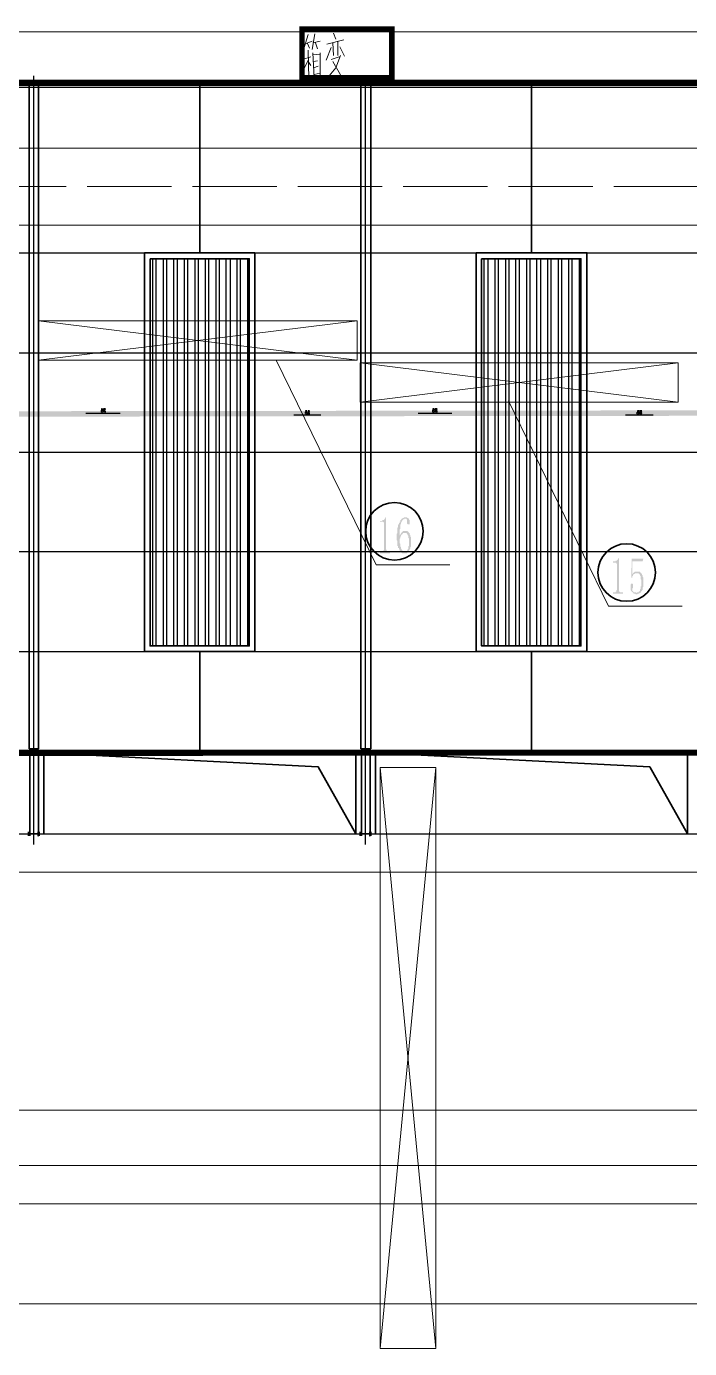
# Model space of a CAD drawing. Header units: millimetres. Extents: x 2315 to 4619, y 1334 to 1897.
# Drawn here: x 3785.5 to 3845.4, y 1614.5 to 1734 of the extents above; entities that cross this region are included whole.
import ezdxf

# ---------------------------------------------------------------- set-up
doc = ezdxf.new("R2010")
doc.units = ezdxf.units.MM
doc.linetypes.add('PDF_IMPORT', pattern=[1, 0.8, -0.2])
for name, color, linetype, true_color in [('PDF_0', 9, 'Continuous', 0x808080), ('PDF_DIM_SYMB', 9, 'Continuous', 0x808080), ('PDF_DOTE', 9, 'Continuous', 0x808080), ('PDF_PUB_TEXT', 9, 'Continuous', 0x808080), ('PDF_站场道路', 7, 'Continuous', 0x957000), ('PDF_转运站初步方案', 7, 'Continuous', 0x00b85c), ('PDF_道路', 9, 'Continuous', 0x808080)]:
    doc.layers.add(name, color=color, linetype=linetype, true_color=true_color)
for name, color, linetype in [('PDF_steel-z', 2, 'Continuous'), ('PDF_粗实线层', 7, 'Continuous'), ('PDF_细实线层', 7, 'Continuous')]:
    doc.layers.add(name, color=color, linetype=linetype)

msp = doc.modelspace()

# ---------------------------------------------------------------- hatches: boundary and pattern name
at = {"layer": 'PDF_细实线层', "transparency": 33554559}
for points in [[(3817.97, 1689.65), (3817.97, 1686.84), (3817.97, 1686.78), (3817.97, 1686.72), (3818.04, 1686.72), (3818.04, 1686.66), (3818.04, 1686.6), (3818.04, 1686.6), (3818.1, 1686.6), (3818.1, 1686.6), (3818.16, 1686.53), (3818.16, 1686.53), (3818.22, 1686.53), (3818.22, 1686.53), (3818.34, 1686.53), (3818.34, 1686.41), (3817.42, 1686.41), (3817.42, 1686.53), (3817.55, 1686.53), (3817.61, 1686.53), (3817.61, 1686.53), (3817.67, 1686.53), (3817.67, 1686.6), (3817.73, 1686.6), (3817.73, 1686.6), (3817.73, 1686.6), (3817.73, 1686.66), (3817.79, 1686.66), (3817.79, 1686.72), (3817.79, 1686.78), (3817.79, 1686.84), (3817.79, 1686.84), (3817.79, 1689.1), (3817.79, 1689.16), (3817.79, 1689.16), (3817.79, 1689.22), (3817.73, 1689.22), (3817.73, 1689.22), (3817.67, 1689.28), (3817.67, 1689.28), (3817.42, 1689.28), (3817.42, 1689.34), (3817.55, 1689.34), (3817.61, 1689.34), (3817.61, 1689.34), (3817.67, 1689.41), (3817.67, 1689.41), (3817.73, 1689.41), (3817.73, 1689.41), (3817.79, 1689.41), (3817.79, 1689.47), (3817.79, 1689.47), (3817.85, 1689.47), (3817.85, 1689.47), (3817.85, 1689.53), (3817.91, 1689.59), (3817.91, 1689.59), (3817.91, 1689.65), (3817.91, 1689.65)], [(3839.05, 1685.99), (3839.05, 1683.18), (3839.05, 1683.11), (3839.05, 1683.05), (3839.05, 1682.99), (3839.05, 1682.99), (3839.11, 1682.93), (3839.11, 1682.93), (3839.11, 1682.93), (3839.17, 1682.87), (3839.17, 1682.87), (3839.23, 1682.87), (3839.23, 1682.87), (3839.29, 1682.87), (3839.41, 1682.87), (3839.41, 1682.75), (3838.5, 1682.75), (3838.5, 1682.87), (3838.62, 1682.87), (3838.62, 1682.87), (3838.68, 1682.87), (3838.68, 1682.87), (3838.74, 1682.87), (3838.74, 1682.93), (3838.8, 1682.93), (3838.8, 1682.93), (3838.8, 1682.99), (3838.8, 1682.99), (3838.8, 1683.05), (3838.87, 1683.11), (3838.87, 1683.11), (3838.87, 1683.18), (3838.87, 1685.44), (3838.87, 1685.44), (3838.8, 1685.5), (3838.8, 1685.56), (3838.8, 1685.56), (3838.74, 1685.56), (3838.74, 1685.56), (3838.74, 1685.56), (3838.5, 1685.56), (3838.5, 1685.68), (3838.62, 1685.68), (3838.62, 1685.68), (3838.68, 1685.68), (3838.68, 1685.68), (3838.74, 1685.68), (3838.74, 1685.74), (3838.8, 1685.74), (3838.8, 1685.74), (3838.87, 1685.74), (3838.87, 1685.74), (3838.87, 1685.8), (3838.93, 1685.8), (3838.93, 1685.86), (3838.93, 1685.86), (3838.99, 1685.92), (3838.99, 1685.99), (3838.99, 1685.99)], [(3840.7, 1684.76), (3840.76, 1684.76), (3840.82, 1684.76), (3840.82, 1684.76), (3840.88, 1684.76), (3840.88, 1684.76), (3840.94, 1684.76), (3840.94, 1684.7), (3840.94, 1684.7), (3841, 1684.7), (3841, 1684.64), (3841.06, 1684.64), (3841.06, 1684.58), (3841.06, 1684.58), (3841.13, 1684.52), (3841.13, 1684.52), (3841.13, 1684.52), (3841.13, 1684.46), (3841.19, 1684.4), (3841.19, 1684.4), (3841.19, 1684.34), (3841.19, 1684.34), (3841.19, 1684.27), (3841.25, 1684.21), (3841.25, 1684.15), (3841.25, 1684.15), (3841.25, 1684.09), (3841.25, 1684.03), (3841.25, 1683.97), (3841.25, 1683.97), (3841.25, 1683.91), (3841.25, 1683.85), (3841.25, 1683.79), (3841.25, 1683.73), (3841.25, 1683.73), (3841.25, 1683.66), (3841.25, 1683.6), (3841.25, 1683.54), (3841.25, 1683.48), (3841.25, 1683.42), (3841.25, 1683.42), (3841.25, 1683.36), (3841.19, 1683.3), (3841.19, 1683.3), (3841.19, 1683.24), (3841.19, 1683.18), (3841.19, 1683.18), (3841.19, 1683.11), (3841.13, 1683.05), (3841.13, 1683.05), (3841.13, 1682.99), (3841.13, 1682.99), (3841.06, 1682.99), (3841.06, 1682.93), (3841.06, 1682.93), (3841, 1682.87), (3841, 1682.87), (3841, 1682.81), (3840.94, 1682.81), (3840.94, 1682.81), (3840.88, 1682.81), (3840.88, 1682.75), (3840.82, 1682.75), (3840.82, 1682.75), (3840.76, 1682.75), (3840.76, 1682.75), (3840.7, 1682.69), (3840.7, 1682.69), (3840.64, 1682.69), (3840.64, 1682.69), (3840.58, 1682.69), (3840.58, 1682.69), (3840.51, 1682.75), (3840.51, 1682.75), (3840.45, 1682.75), (3840.45, 1682.75), (3840.39, 1682.75), (3840.39, 1682.75), (3840.33, 1682.81), (3840.33, 1682.81), (3840.33, 1682.87), (3840.27, 1682.87), (3840.27, 1682.87), (3840.21, 1682.93), (3840.21, 1682.93), (3840.15, 1682.99), (3840.15, 1682.99), (3840.15, 1683.05), (3840.09, 1683.05), (3840.09, 1683.11), (3840.09, 1683.18), (3840.09, 1683.18), (3840.09, 1683.24), (3840.09, 1683.3), (3840.09, 1683.36), (3840.09, 1683.36), (3840.09, 1683.36), (3840.09, 1683.42), (3840.09, 1683.48), (3840.09, 1683.54), (3840.09, 1683.54), (3840.09, 1683.6), (3840.15, 1683.6), (3840.15, 1683.66), (3840.21, 1683.66), (3840.21, 1683.66), (3840.21, 1683.66), (3840.27, 1683.66), (3840.27, 1683.66), (3840.33, 1683.6), (3840.33, 1683.6), (3840.33, 1683.54), (3840.33, 1683.48), (3840.33, 1683.48), (3840.33, 1683.42), (3840.33, 1683.36), (3840.33, 1683.3), (3840.33, 1683.3), (3840.27, 1683.24), (3840.27, 1683.18), (3840.27, 1683.18), (3840.27, 1683.11), (3840.27, 1683.11), (3840.27, 1683.05), (3840.27, 1682.99), (3840.33, 1682.99), (3840.33, 1682.93), (3840.39, 1682.93), (3840.39, 1682.93), (3840.39, 1682.87), (3840.45, 1682.87), (3840.45, 1682.87), (3840.51, 1682.87), (3840.51, 1682.87), (3840.58, 1682.87), (3840.58, 1682.87), (3840.64, 1682.81), (3840.64, 1682.81), (3840.7, 1682.87), (3840.7, 1682.87), (3840.76, 1682.87), (3840.76, 1682.87), (3840.82, 1682.87), (3840.82, 1682.87), (3840.82, 1682.93), (3840.88, 1682.93), (3840.88, 1682.99), (3840.94, 1682.99), (3840.94, 1683.05), (3840.94, 1683.05), (3840.94, 1683.11), (3841, 1683.18), (3841, 1683.18), (3841, 1683.24), (3841, 1683.24), (3841, 1683.3), (3841, 1683.36), (3841, 1683.42), (3841.06, 1683.42), (3841.06, 1683.48), (3841.06, 1683.54), (3841.06, 1683.6), (3841.06, 1683.66), (3841.06, 1683.73), (3841.06, 1683.79), (3841.06, 1683.79), (3841.06, 1683.85), (3841.06, 1683.85), (3841.06, 1683.91), (3841.06, 1683.97), (3841.06, 1684.03), (3841, 1684.09), (3841, 1684.15), (3841, 1684.15), (3841, 1684.21), (3841, 1684.27), (3841, 1684.27), (3841, 1684.34), (3840.94, 1684.4), (3840.94, 1684.4), (3840.94, 1684.4), (3840.94, 1684.46), (3840.88, 1684.52), (3840.88, 1684.52), (3840.88, 1684.52), (3840.82, 1684.58), (3840.82, 1684.58), (3840.76, 1684.58), (3840.76, 1684.58), (3840.7, 1684.58), (3840.7, 1684.58), (3840.7, 1684.58), (3840.64, 1684.58), (3840.64, 1684.58), (3840.58, 1684.58), (3840.58, 1684.58), (3840.51, 1684.58), (3840.51, 1684.58), (3840.45, 1684.52), (3840.45, 1684.52), (3840.39, 1684.52), (3840.39, 1684.52), (3840.39, 1684.46), (3840.33, 1684.46), (3840.33, 1684.4), (3840.33, 1684.34), (3840.27, 1684.34), (3840.27, 1684.27), (3840.27, 1684.21), (3840.27, 1684.21), (3840.15, 1684.21), (3840.21, 1685.92), (3841.25, 1685.92), (3841.19, 1685.68), (3840.27, 1685.68), (3840.27, 1684.4), (3840.27, 1684.46), (3840.27, 1684.52), (3840.33, 1684.58), (3840.33, 1684.58), (3840.33, 1684.64), (3840.39, 1684.64), (3840.39, 1684.7), (3840.45, 1684.7), (3840.45, 1684.7), (3840.45, 1684.7), (3840.51, 1684.76), (3840.51, 1684.76), (3840.58, 1684.76), (3840.58, 1684.76), (3840.64, 1684.76), (3840.64, 1684.76), (3840.7, 1684.76), (3840.7, 1684.76), (3840.7, 1684.76)]]:
    msp.add_hatch(color=256, dxfattribs=at).paths.add_polyline_path(points)
h = msp.add_hatch(color=256, dxfattribs=at)
h.paths.add_polyline_path([(3819.2, 1687.7), (3819.2, 1687.63), (3819.2, 1687.57), (3819.2, 1687.51), (3819.2, 1687.45), (3819.2, 1687.39), (3819.2, 1687.39), (3819.2, 1687.33), (3819.26, 1687.27), (3819.26, 1687.21), (3819.26, 1687.15), (3819.26, 1687.15), (3819.26, 1687.08), (3819.26, 1687.02), (3819.26, 1687.02), (3819.32, 1686.96), (3819.32, 1686.96), (3819.32, 1686.9), (3819.32, 1686.84), (3819.32, 1686.84), (3819.38, 1686.78), (3819.38, 1686.72), (3819.38, 1686.72), (3819.44, 1686.66), (3819.44, 1686.66), (3819.5, 1686.6), (3819.5, 1686.6), (3819.5, 1686.53), (3819.56, 1686.53), (3819.56, 1686.53), (3819.62, 1686.53), (3819.62, 1686.53), (3819.68, 1686.53), (3819.68, 1686.53), (3819.75, 1686.53), (3819.75, 1686.53), (3819.81, 1686.53), (3819.81, 1686.53), (3819.81, 1686.6), (3819.87, 1686.6), (3819.87, 1686.66), (3819.93, 1686.66), (3819.93, 1686.72), (3819.93, 1686.72), (3819.93, 1686.78), (3819.99, 1686.78), (3819.99, 1686.78), (3819.99, 1686.84), (3819.99, 1686.9), (3819.99, 1686.9), (3819.99, 1686.96), (3819.99, 1687.02), (3819.99, 1687.02), (3820.05, 1687.08), (3820.05, 1687.15), (3820.05, 1687.21), (3820.05, 1687.27), (3820.05, 1687.33), (3820.05, 1687.39), (3820.05, 1687.45), (3820.05, 1687.51), (3820.05, 1687.57), (3820.05, 1687.57), (3820.05, 1687.63), (3820.05, 1687.7), (3820.05, 1687.76), (3819.99, 1687.82), (3819.99, 1687.82), (3819.99, 1687.88), (3819.99, 1687.94), (3819.99, 1687.94), (3819.99, 1688), (3819.93, 1688.06), (3819.93, 1688.06), (3819.93, 1688.12), (3819.87, 1688.12), (3819.87, 1688.18), (3819.87, 1688.18), (3819.81, 1688.25), (3819.81, 1688.25), (3819.75, 1688.25), (3819.75, 1688.25), (3819.68, 1688.25), (3819.68, 1688.25), (3819.62, 1688.25), (3819.62, 1688.25), (3819.56, 1688.25), (3819.56, 1688.25), (3819.5, 1688.25), (3819.5, 1688.18), (3819.44, 1688.18), (3819.44, 1688.18), (3819.44, 1688.18), (3819.44, 1688.12), (3819.38, 1688.12), (3819.38, 1688.06), (3819.38, 1688.06), (3819.32, 1688), (3819.32, 1688), (3819.32, 1687.94), (3819.26, 1687.88), (3819.26, 1687.88), (3819.26, 1687.82), (3819.26, 1687.76), (3819.2, 1687.7), (3819.2, 1687.7)], flags=0)
h.paths.add_polyline_path([(3819.68, 1688.43), (3819.75, 1688.43), (3819.75, 1688.43), (3819.81, 1688.43), (3819.81, 1688.43), (3819.87, 1688.43), (3819.87, 1688.43), (3819.93, 1688.43), (3819.93, 1688.37), (3819.99, 1688.37), (3819.99, 1688.37), (3819.99, 1688.31), (3820.05, 1688.31), (3820.05, 1688.25), (3820.11, 1688.25), (3820.11, 1688.18), (3820.11, 1688.18), (3820.11, 1688.18), (3820.11, 1688.12), (3820.17, 1688.06), (3820.17, 1688.06), (3820.17, 1688), (3820.17, 1687.94), (3820.23, 1687.88), (3820.23, 1687.88), (3820.23, 1687.82), (3820.23, 1687.76), (3820.23, 1687.7), (3820.23, 1687.7), (3820.23, 1687.63), (3820.23, 1687.57), (3820.23, 1687.51), (3820.23, 1687.51), (3820.23, 1687.45), (3820.23, 1687.39), (3820.23, 1687.33), (3820.23, 1687.27), (3820.23, 1687.21), (3820.23, 1687.15), (3820.23, 1687.08), (3820.23, 1687.08), (3820.23, 1687.02), (3820.17, 1686.96), (3820.17, 1686.96), (3820.17, 1686.9), (3820.17, 1686.84), (3820.17, 1686.84), (3820.11, 1686.78), (3820.11, 1686.78), (3820.11, 1686.72), (3820.11, 1686.72), (3820.05, 1686.66), (3820.05, 1686.66), (3820.05, 1686.6), (3819.99, 1686.6), (3819.99, 1686.53), (3819.93, 1686.53), (3819.93, 1686.47), (3819.87, 1686.47), (3819.87, 1686.47), (3819.87, 1686.41), (3819.81, 1686.41), (3819.81, 1686.41), (3819.75, 1686.41), (3819.75, 1686.41), (3819.68, 1686.41), (3819.68, 1686.41), (3819.68, 1686.41), (3819.62, 1686.41), (3819.56, 1686.41), (3819.56, 1686.41), (3819.5, 1686.41), (3819.5, 1686.41), (3819.44, 1686.41), (3819.44, 1686.41), (3819.38, 1686.47), (3819.38, 1686.47), (3819.38, 1686.47), (3819.32, 1686.53), (3819.32, 1686.53), (3819.26, 1686.53), (3819.26, 1686.6), (3819.26, 1686.6), (3819.2, 1686.66), (3819.2, 1686.66), (3819.2, 1686.72), (3819.14, 1686.78), (3819.14, 1686.78), (3819.14, 1686.84), (3819.14, 1686.84), (3819.14, 1686.9), (3819.07, 1686.9), (3819.07, 1686.96), (3819.07, 1686.96), (3819.07, 1687.02), (3819.07, 1687.08), (3819.01, 1687.08), (3819.01, 1687.15), (3819.01, 1687.21), (3819.01, 1687.21), (3819.01, 1687.27), (3819.01, 1687.33), (3819.01, 1687.39), (3819.01, 1687.45), (3819.01, 1687.45), (3819.01, 1687.51), (3818.95, 1687.57), (3818.95, 1687.63), (3818.95, 1687.7), (3818.95, 1687.76), (3818.95, 1687.82), (3818.95, 1687.88), (3818.95, 1687.88), (3818.95, 1687.94), (3818.95, 1688), (3818.95, 1688.06), (3818.95, 1688.12), (3818.95, 1688.18), (3818.95, 1688.18), (3819.01, 1688.25), (3819.01, 1688.31), (3819.01, 1688.37), (3819.01, 1688.43), (3819.01, 1688.49), (3819.01, 1688.49), (3819.01, 1688.55), (3819.01, 1688.61), (3819.01, 1688.67), (3819.01, 1688.67), (3819.01, 1688.73), (3819.07, 1688.79), (3819.07, 1688.79), (3819.07, 1688.86), (3819.07, 1688.92), (3819.07, 1688.92), (3819.07, 1688.98), (3819.14, 1689.04), (3819.14, 1689.04), (3819.14, 1689.1), (3819.14, 1689.1), (3819.14, 1689.16), (3819.2, 1689.16), (3819.2, 1689.22), (3819.2, 1689.22), (3819.2, 1689.28), (3819.26, 1689.28), (3819.26, 1689.34), (3819.26, 1689.41), (3819.32, 1689.41), (3819.32, 1689.47), (3819.38, 1689.47), (3819.38, 1689.47), (3819.38, 1689.53), (3819.44, 1689.53), (3819.44, 1689.53), (3819.5, 1689.59), (3819.5, 1689.59), (3819.56, 1689.59), (3819.56, 1689.59), (3819.62, 1689.65), (3819.62, 1689.65), (3819.68, 1689.65), (3819.68, 1689.65), (3819.75, 1689.65), (3819.75, 1689.65), (3819.81, 1689.65), (3819.81, 1689.65), (3819.87, 1689.65), (3819.87, 1689.65), (3819.93, 1689.59), (3819.93, 1689.59), (3819.99, 1689.59), (3819.99, 1689.53), (3819.99, 1689.53), (3820.05, 1689.53), (3820.05, 1689.47), (3820.11, 1689.41), (3820.11, 1689.34), (3820.11, 1689.34), (3820.11, 1689.28), (3820.11, 1689.28), (3820.11, 1689.22), (3820.11, 1689.16), (3820.11, 1689.16), (3820.11, 1689.1), (3820.11, 1689.04), (3820.11, 1689.04), (3820.05, 1689.04), (3820.05, 1689.04), (3819.99, 1689.04), (3819.99, 1689.04), (3819.93, 1689.04), (3819.93, 1689.04), (3819.93, 1689.04), (3819.87, 1689.1), (3819.87, 1689.16), (3819.87, 1689.16), (3819.87, 1689.22), (3819.87, 1689.22), (3819.87, 1689.28), (3819.87, 1689.34), (3819.87, 1689.34), (3819.87, 1689.41), (3819.87, 1689.41), (3819.87, 1689.47), (3819.87, 1689.47), (3819.81, 1689.47), (3819.81, 1689.53), (3819.75, 1689.53), (3819.75, 1689.53), (3819.75, 1689.53), (3819.68, 1689.53), (3819.68, 1689.53), (3819.62, 1689.53), (3819.62, 1689.47), (3819.56, 1689.47), (3819.56, 1689.47), (3819.5, 1689.47), (3819.5, 1689.41), (3819.44, 1689.41), (3819.44, 1689.34), (3819.44, 1689.34), (3819.38, 1689.28), (3819.38, 1689.28), (3819.38, 1689.22), (3819.32, 1689.22), (3819.32, 1689.16), (3819.32, 1689.16), (3819.32, 1689.16), (3819.32, 1689.1), (3819.32, 1689.1), (3819.32, 1689.04), (3819.26, 1689.04), (3819.26, 1688.98), (3819.26, 1688.92), (3819.26, 1688.92), (3819.26, 1688.86), (3819.26, 1688.79), (3819.26, 1688.79), (3819.26, 1688.73), (3819.26, 1688.67), (3819.26, 1688.61), (3819.2, 1688.55), (3819.2, 1688.49), (3819.2, 1688.43), (3819.2, 1688.43), (3819.2, 1688.37), (3819.2, 1688.31), (3819.2, 1688.25), (3819.2, 1688.12), (3819.2, 1688.06), (3819.2, 1688), (3819.2, 1688), (3819.2, 1688), (3819.26, 1688.06), (3819.26, 1688.12), (3819.26, 1688.12), (3819.32, 1688.18), (3819.32, 1688.18), (3819.32, 1688.25), (3819.38, 1688.25), (3819.38, 1688.31), (3819.38, 1688.31), (3819.44, 1688.37), (3819.44, 1688.37), (3819.5, 1688.37), (3819.5, 1688.43), (3819.56, 1688.43), (3819.56, 1688.43), (3819.56, 1688.43), (3819.62, 1688.43), (3819.68, 1688.43), (3819.68, 1688.43), (3819.68, 1688.43)], flags=0)
at = {"layer": 'PDF_转运站初步方案', "true_color": 0x00a5dd, "transparency": 33554559}
msp.add_hatch(color=142, dxfattribs=at).paths.add_polyline_path([(3569.65, 1698.98), (3569.65, 1698.49), (3911.16, 1698.92), (3911.16, 1699.41)])

# ---------------------------------------------------------------- linework, layer by layer
at = {"layer": 'PDF_0', "lineweight": 35}
for points in [[(3936.81, 1668.38), (3544.24, 1668.38), (3544.24, 1728.97), (3936.81, 1728.97)], [(3936.63, 1668.56), (3544.43, 1668.56), (3544.43, 1728.73), (3936.63, 1728.73)], [(3785.7, 1668.74), (3786.55, 1668.74), (3786.55, 1728.73), (3785.7, 1728.73)], [(3815.69, 1668.74), (3816.6, 1668.74), (3816.6, 1728.73), (3815.69, 1728.73)], [(3796.14, 1713.58), (3806.1, 1713.58), (3806.1, 1677.54), (3796.14, 1677.54)], [(3796.14, 1713.58), (3806.1, 1713.58), (3806.1, 1677.54), (3796.14, 1677.54)], [(3796.63, 1713.03), (3805.61, 1713.03), (3805.61, 1678.03), (3796.63, 1678.03)], [(3826.13, 1713.58), (3836.15, 1713.58), (3836.15, 1677.54), (3826.13, 1677.54)], [(3826.13, 1713.58), (3836.15, 1713.58), (3836.15, 1677.54), (3826.13, 1677.54)], [(3826.62, 1713.03), (3835.6, 1713.03), (3835.6, 1678.03), (3826.62, 1678.03)]]:
    msp.add_lwpolyline(points, close=True, dxfattribs=at)
for points in [[(3801.15, 1713.58), (3801.15, 1728.73)], [(3831.14, 1713.58), (3831.14, 1728.73)], [(3801.15, 1677.54), (3801.15, 1668.56)], [(3831.14, 1677.54), (3831.14, 1668.56)], [(3785.76, 1661.05), (3785.76, 1668.38)], [(3786.55, 1661.05), (3786.55, 1668.38)], [(3787.04, 1661.05), (3787.04, 1668.38), (3811.84, 1667.1), (3815.26, 1661.05), (3815.26, 1668.38)], [(3815.75, 1661.05), (3815.75, 1668.38)], [(3816.54, 1661.05), (3816.54, 1668.38)], [(3817.03, 1661.05), (3817.03, 1668.38), (3841.83, 1667.1), (3845.25, 1661.05), (3845.25, 1668.38)]]:
    msp.add_lwpolyline(points, dxfattribs=at)
at = {"layer": 'PDF_DIM_SYMB', "lineweight": 25}
for points in [[(3793.94, 1699.04), (3790.83, 1699.04)], [(3809.64, 1698.92), (3812.08, 1698.92)], [(3823.93, 1699.04), (3820.88, 1699.04)], [(3839.63, 1698.92), (3842.13, 1698.92)]]:
    msp.add_lwpolyline(points, dxfattribs=at)
at = {"layer": 'PDF_DIM_SYMB', "transparency": 33554559}
for points in [[(3790.83, 1699.04), (3791.13, 1699.1), (3791.13, 1699.04)], [(3812.08, 1698.92), (3811.84, 1698.86), (3811.84, 1698.92)], [(3820.88, 1699.04), (3821.18, 1699.1), (3821.18, 1699.04)], [(3842.13, 1698.92), (3841.83, 1698.86), (3841.83, 1698.92)]]:
    msp.add_solid(points, dxfattribs=at)
at = {"layer": 'PDF_DOTE', "lineweight": 25}
for points in [[(3543.94, 1728.54), (3937.12, 1728.54)], [(3786.12, 1660.07), (3786.12, 1729.58)], [(3816.11, 1660.07), (3816.11, 1729.58)], [(3543.94, 1713.58), (3937.12, 1713.58)], [(3543.94, 1704.54), (3937.12, 1704.54)], [(3543.94, 1695.56), (3937.12, 1695.56)], [(3543.94, 1686.58), (3937.12, 1686.58)], [(3543.94, 1677.54), (3937.12, 1677.54)], [(3543.94, 1668.56), (3937.12, 1668.56)], [(3543.94, 1661.05), (3937.12, 1661.05)]]:
    msp.add_lwpolyline(points, dxfattribs=at)
at = {"layer": 'PDF_PUB_TEXT', "lineweight": 25}
for points in [[(3792.23, 1699.47), (3792.23, 1699.41), (3792.23, 1699.35), (3792.29, 1699.35), (3792.35, 1699.29), (3792.35, 1699.22), (3792.29, 1699.16), (3792.23, 1699.16), (3792.23, 1699.22), (3792.23, 1699.29), (3792.23, 1699.35), (3792.29, 1699.35), (3792.35, 1699.41), (3792.29, 1699.47)], [(3792.54, 1699.29), (3792.54, 1699.22), (3792.54, 1699.16), (3792.6, 1699.16), (3792.6, 1699.22)], [(3810.74, 1699.29), (3810.68, 1699.29), (3810.68, 1699.22), (3810.74, 1699.22), (3810.74, 1699.16), (3810.8, 1699.16), (3810.86, 1699.1), (3810.86, 1699.04), (3810.8, 1699.04), (3810.8, 1698.98), (3810.74, 1698.98), (3810.74, 1699.04), (3810.68, 1699.04), (3810.68, 1699.1), (3810.68, 1699.16), (3810.74, 1699.16), (3810.8, 1699.16), (3810.8, 1699.22), (3810.8, 1699.29)], [(3811.04, 1699.1), (3810.98, 1699.1), (3810.98, 1699.04), (3811.04, 1698.98), (3811.04, 1699.04)], [(3822.22, 1699.47), (3822.22, 1699.41), (3822.22, 1699.35), (3822.28, 1699.35), (3822.34, 1699.29), (3822.34, 1699.22), (3822.34, 1699.16), (3822.28, 1699.16), (3822.22, 1699.16), (3822.22, 1699.22), (3822.22, 1699.29), (3822.22, 1699.35), (3822.28, 1699.35), (3822.34, 1699.35), (3822.34, 1699.41), (3822.34, 1699.47), (3822.28, 1699.47)], [(3822.53, 1699.29), (3822.53, 1699.22), (3822.53, 1699.16), (3822.59, 1699.16), (3822.59, 1699.22), (3822.59, 1699.29)], [(3840.73, 1699.29), (3840.73, 1699.22), (3840.73, 1699.16), (3840.79, 1699.16), (3840.85, 1699.16), (3840.85, 1699.1), (3840.85, 1699.04), (3840.79, 1699.04), (3840.79, 1698.98), (3840.73, 1698.98), (3840.73, 1699.04), (3840.67, 1699.04), (3840.67, 1699.1), (3840.73, 1699.16), (3840.79, 1699.16), (3840.79, 1699.22), (3840.85, 1699.22), (3840.85, 1699.29), (3840.79, 1699.29)], [(3841.03, 1699.1), (3840.97, 1699.04), (3841.03, 1698.98), (3841.03, 1699.04), (3841.1, 1699.04), (3841.1, 1699.1)]]:
    msp.add_lwpolyline(points, close=True, dxfattribs=at)
for points in [[(3792.41, 1699.16), (3792.6, 1699.47), (3792.54, 1699.47), (3792.48, 1699.47), (3792.41, 1699.47), (3792.41, 1699.41), (3792.41, 1699.35), (3792.48, 1699.41), (3792.48, 1699.47)], [(3810.92, 1698.98), (3811.04, 1699.29), (3810.98, 1699.29), (3810.92, 1699.29), (3810.92, 1699.22), (3810.98, 1699.22), (3810.98, 1699.29), (3810.92, 1699.29)], [(3822.41, 1699.16), (3822.59, 1699.47), (3822.53, 1699.47), (3822.47, 1699.47), (3822.41, 1699.47), (3822.41, 1699.41), (3822.41, 1699.35), (3822.47, 1699.35), (3822.47, 1699.41), (3822.47, 1699.47)], [(3840.91, 1698.98), (3841.1, 1699.29), (3841.03, 1699.29), (3840.97, 1699.29), (3840.91, 1699.29), (3840.91, 1699.22), (3840.97, 1699.22), (3840.97, 1699.29), (3840.91, 1699.29)]]:
    msp.add_lwpolyline(points, dxfattribs=at)
at = {"layer": 'PDF_steel-z', "lineweight": 25}
for points in [[(3785.63, 1660.87), (3785.63, 1661.23), (3785.63, 1660.87)], [(3785.63, 1661.23), (3785.63, 1661.23)], [(3786.61, 1661.05), (3785.63, 1661.05), (3786.61, 1661.05)], [(3786.12, 1661.05), (3786.12, 1661.05)], [(3786.61, 1661.23), (3786.61, 1660.87), (3786.61, 1661.23)], [(3786.61, 1660.87), (3786.61, 1660.87)], [(3815.63, 1660.87), (3815.63, 1661.23), (3815.63, 1660.87)], [(3815.63, 1661.23), (3815.63, 1661.23)], [(3816.6, 1661.05), (3815.63, 1661.05), (3816.6, 1661.05)], [(3816.11, 1661.05), (3816.11, 1661.05)], [(3816.6, 1661.23), (3816.6, 1660.87), (3816.6, 1661.23)], [(3816.6, 1660.87), (3816.6, 1660.87)]]:
    msp.add_lwpolyline(points, dxfattribs=at)
at = {"layer": 'PDF_steel-z', "color": 8, "lineweight": 25, "true_color": 0x808080}
for points in [[(3785.76, 1661.23), (3785.76, 1660.87), (3785.76, 1661.23)], [(3815.75, 1661.23), (3815.75, 1660.87), (3815.75, 1661.23)]]:
    msp.add_lwpolyline(points, dxfattribs=at)
for points in [[(3786.49, 1661.23), (3786.49, 1660.87), (3786.55, 1660.87), (3786.55, 1661.23)], [(3816.48, 1661.23), (3816.48, 1660.87), (3816.54, 1660.87), (3816.54, 1661.23)]]:
    msp.add_lwpolyline(points, close=True, dxfattribs=at)
at = {"layer": 'PDF_站场道路', "lineweight": 9}
for points in [[(3510.59, 1733.55), (3950.13, 1733.55)], [(3498.37, 1723.05), (3950.55, 1723.05)], [(3976.88, 1716.08), (3477.66, 1716.08)], [(3361.98, 1618.54), (4057.87, 1618.54)]]:
    msp.add_lwpolyline(points, dxfattribs=at)
at = {"layer": 'PDF_站场道路', "linetype": 'PDF_IMPORT', "lineweight": 9, "ltscale": 9.528654}
msp.add_lwpolyline([(3466.97, 1719.56), (3986.22, 1719.56)], dxfattribs=at)
at = {"layer": 'PDF_粗实线层', "lineweight": 35}
for centre in [(3818.74, 1688.4), (3839.75, 1684.67)]:
    msp.add_circle(centre, 2.6, dxfattribs=at)
at = {"layer": 'PDF_细实线层', "lineweight": 18}
for points in [[(3808.05, 1703.87), (3817.09, 1685.36), (3823.75, 1685.36)], [(3829.06, 1700.2), (3838.1, 1681.63), (3844.76, 1681.63)]]:
    msp.add_lwpolyline(points, dxfattribs=at)
at = {"layer": 'PDF_转运站初步方案', "color": 142, "lineweight": 0, "true_color": 0x00a5dd, "const_width": 0.489}
msp.add_lwpolyline([(3810.37, 1733.8), (3818.5, 1733.8), (3818.5, 1729.4), (3810.37, 1729.4)], close=True, dxfattribs=at)
at = {"layer": 'PDF_转运站初步方案', "color": 142, "lineweight": 5, "true_color": 0x00a5dd}
for points in [[(3810.92, 1733.31), (3810.49, 1731.84)], [(3811.53, 1733.37), (3811.29, 1731.96)], [(3813.24, 1733.43), (3813.43, 1732.88)], [(3810.74, 1732.51), (3811.29, 1732.7)], [(3810.86, 1732.51), (3811.04, 1732.09)], [(3811.35, 1732.57), (3812.02, 1732.7)], [(3811.59, 1732.57), (3811.78, 1732.03)], [(3813, 1732.15), (3812.57, 1730.99)], [(3812.63, 1732.45), (3814.16, 1732.82)], [(3813.18, 1732.57), (3813.24, 1731.41)], [(3813.61, 1732.7), (3813.61, 1731.41)], [(3813.79, 1732.21), (3814.22, 1731.35)], [(3810.92, 1730.99), (3810.37, 1729.83)], [(3810.43, 1731.05), (3811.17, 1731.29)], [(3810.98, 1729.34), (3810.92, 1731.9)], [(3811.35, 1731.66), (3811.47, 1729.4)], [(3811.35, 1731.48), (3812.02, 1731.54)], [(3811.41, 1730.86), (3811.78, 1730.93)], [(3812.02, 1731.66), (3812.02, 1729.52)], [(3813.85, 1731.41), (3813.43, 1730.31), (3812.69, 1729.4)], [(3813, 1731.05), (3813.73, 1731.29)], [(3810.92, 1730.86), (3811.17, 1730.5)], [(3811.41, 1730.31), (3811.84, 1730.44)], [(3811.47, 1729.7), (3812.02, 1729.83)], [(3813.18, 1730.86), (3813.98, 1729.46), (3814.34, 1729.46)], [(3817.46, 1667.03), (3817.46, 1614.5), (3822.47, 1614.5)], [(3822.47, 1667.03), (3817.46, 1667.03), (3822.47, 1614.5), (3822.47, 1667.03), (3817.46, 1614.5)], [(3500.87, 1657.57), (4063.86, 1657.57)], [(3500.87, 1627.58), (4063.86, 1627.58)]]:
    msp.add_lwpolyline(points, dxfattribs=at)
at = {"layer": 'PDF_转运站初步方案', "color": 142, "lineweight": 0, "true_color": 0x00a5dd}
msp.add_lwpolyline([(3544.24, 1728.97, 0.489, 0.489, 0), (3936.81, 1728.97, 0.489, 0.489, 0), (3936.81, 1668.38, 0.55, 0.55, 0), (3544.24, 1668.35, 0.489, 0.489, 0)], format="xyseb", close=True, dxfattribs=at)
at = {"layer": 'PDF_转运站初步方案', "color": 6, "lineweight": 5}
for points in [[(3815.38, 1707.41), (3786.55, 1703.87), (3815.38, 1703.87), (3815.38, 1707.41), (3786.55, 1707.41), (3786.55, 1703.87)], [(3786.55, 1707.41), (3815.38, 1703.87)], [(3844.39, 1703.62), (3815.63, 1700.08), (3844.39, 1700.08), (3844.39, 1703.62), (3815.63, 1703.62), (3815.63, 1700.08)], [(3815.63, 1703.62), (3844.39, 1700.08)]]:
    msp.add_lwpolyline(points, dxfattribs=at)
at = {"layer": 'PDF_转运站初步方案', "color": 142, "lineweight": 18, "true_color": 0x00a5dd}
for points in [[(3494.09, 1638.08), (3498.06, 1638.08), (3496.05, 1638.08), (3496.05, 1636.07), (4068.87, 1636.07)], [(3498.86, 1633.07), (3502.89, 1633.07), (3500.87, 1633.07), (3500.87, 1631.06), (4068.87, 1631.06)]]:
    msp.add_lwpolyline(points, dxfattribs=at)
at = {"layer": 'PDF_道路', "lineweight": 25}
for points in [[(3796.87, 1678.03), (3796.87, 1713.03)], [(3797.18, 1678.03), (3797.18, 1713.03)], [(3797.85, 1678.03), (3797.85, 1713.03)], [(3798.16, 1678.03), (3798.16, 1713.03)], [(3798.77, 1678.03), (3798.77, 1713.03)], [(3799.13, 1678.03), (3799.13, 1713.03)], [(3799.74, 1678.03), (3799.74, 1713.03)], [(3800.05, 1678.03), (3800.05, 1713.03)], [(3800.72, 1678.03), (3800.72, 1713.03)], [(3801.03, 1678.03), (3801.03, 1713.03)], [(3801.64, 1678.03), (3801.64, 1713.03)], [(3801.94, 1678.03), (3801.94, 1713.03)], [(3802.61, 1678.03), (3802.61, 1713.03)], [(3802.92, 1678.03), (3802.92, 1713.03)], [(3803.53, 1678.03), (3803.53, 1713.03)], [(3803.9, 1678.03), (3803.9, 1713.03)], [(3804.51, 1678.03), (3804.51, 1713.03)], [(3804.81, 1678.03), (3804.81, 1713.03)], [(3805.49, 1678.03), (3805.49, 1713.03)], [(3826.86, 1678.03), (3826.86, 1713.03)], [(3827.23, 1678.03), (3827.23, 1713.03)], [(3827.84, 1678.03), (3827.84, 1713.03)], [(3828.15, 1678.03), (3828.15, 1713.03)], [(3828.82, 1678.03), (3828.82, 1713.03)], [(3829.12, 1678.03), (3829.12, 1713.03)], [(3829.73, 1678.03), (3829.73, 1713.03)], [(3830.04, 1678.03), (3830.04, 1713.03)], [(3830.71, 1678.03), (3830.71, 1713.03)], [(3831.02, 1678.03), (3831.02, 1713.03)], [(3831.63, 1678.03), (3831.63, 1713.03)], [(3831.99, 1678.03), (3831.99, 1713.03)], [(3832.61, 1678.03), (3832.61, 1713.03)], [(3832.91, 1678.03), (3832.91, 1713.03)], [(3833.58, 1678.03), (3833.58, 1713.03)], [(3833.89, 1678.03), (3833.89, 1713.03)], [(3834.5, 1678.03), (3834.5, 1713.03)], [(3834.8, 1678.03), (3834.8, 1713.03)], [(3835.48, 1678.03), (3835.48, 1713.03)]]:
    msp.add_lwpolyline(points, dxfattribs=at)

doc.saveas('drawing.dxf')
